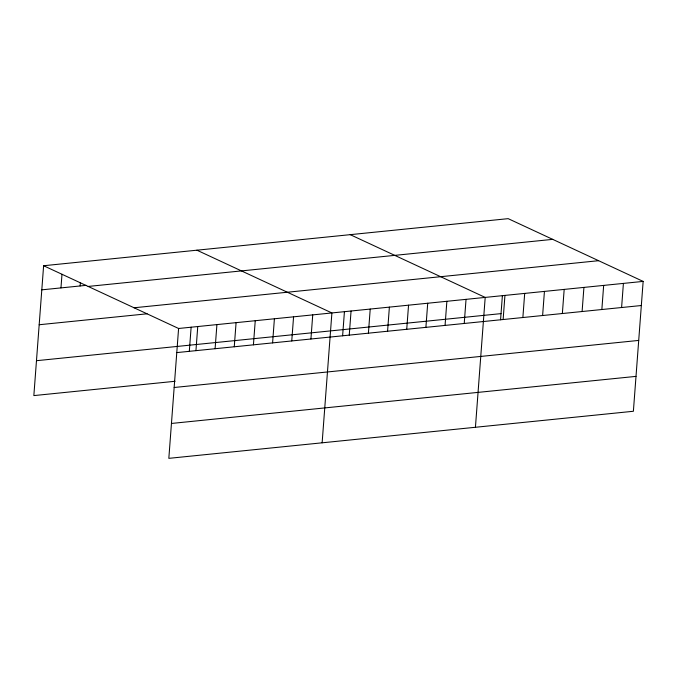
<?xml version="1.0" encoding="UTF-8"?>
<svg xmlns="http://www.w3.org/2000/svg" width="677" height="677" viewBox="0 0 677 677"><rect width="100%" height="100%" fill="white"/><g stroke="black" fill="none" stroke-linecap="round" stroke-linejoin="round"><path stroke-width="1.02" d="M43.616 265.731L178.593 328.48L168.827 458.346L633.384 411.269L643.15 281.404L508.173 218.654L43.616 265.731L33.85 395.596L175.055 381.286M60.964 287.903L61.988 274.27M80.131 285.956L80.36 282.817M189.315 351.321L191.134 327.186M195.941 350.661L197.752 326.542M215.1 348.714L216.919 324.596M234.267 346.776L236.078 322.658M253.426 344.83L255.246 320.712M272.594 342.892L274.405 318.774M291.753 340.946L293.573 316.828M310.921 339.008L312.732 314.89M322.134 442.817L331.899 312.952L196.922 250.194M342.621 335.784L344.432 311.648M349.247 335.123L351.058 311.005M368.406 333.177L370.217 309.067M387.574 331.239L389.385 307.121M406.733 329.293L408.544 305.183M425.901 327.355L427.712 303.237M445.06 325.409L446.871 301.299M464.227 323.471L466.038 299.352M475.432 427.28L485.197 297.415L350.221 234.657M500.574 319.781L502.385 295.646M503.129 319.527L504.94 295.409M522.872 317.53L524.683 293.412M542.615 315.524L544.435 291.406M562.359 313.527L564.178 289.409M582.102 311.522L583.921 287.412M601.853 309.524L603.664 285.406M621.596 307.527L623.407 283.409M41.805 289.841L86.182 285.347M88.154 286.439L552.72 239.362M134.046 307.773L598.612 260.696M39.181 324.74L147.095 313.806M178.593 328.48L643.15 281.404M36.473 360.697L501.031 313.62M176.782 352.599L641.339 305.522M174.15 387.498L638.716 340.421M171.45 423.455L636.008 376.378"/></g></svg>
